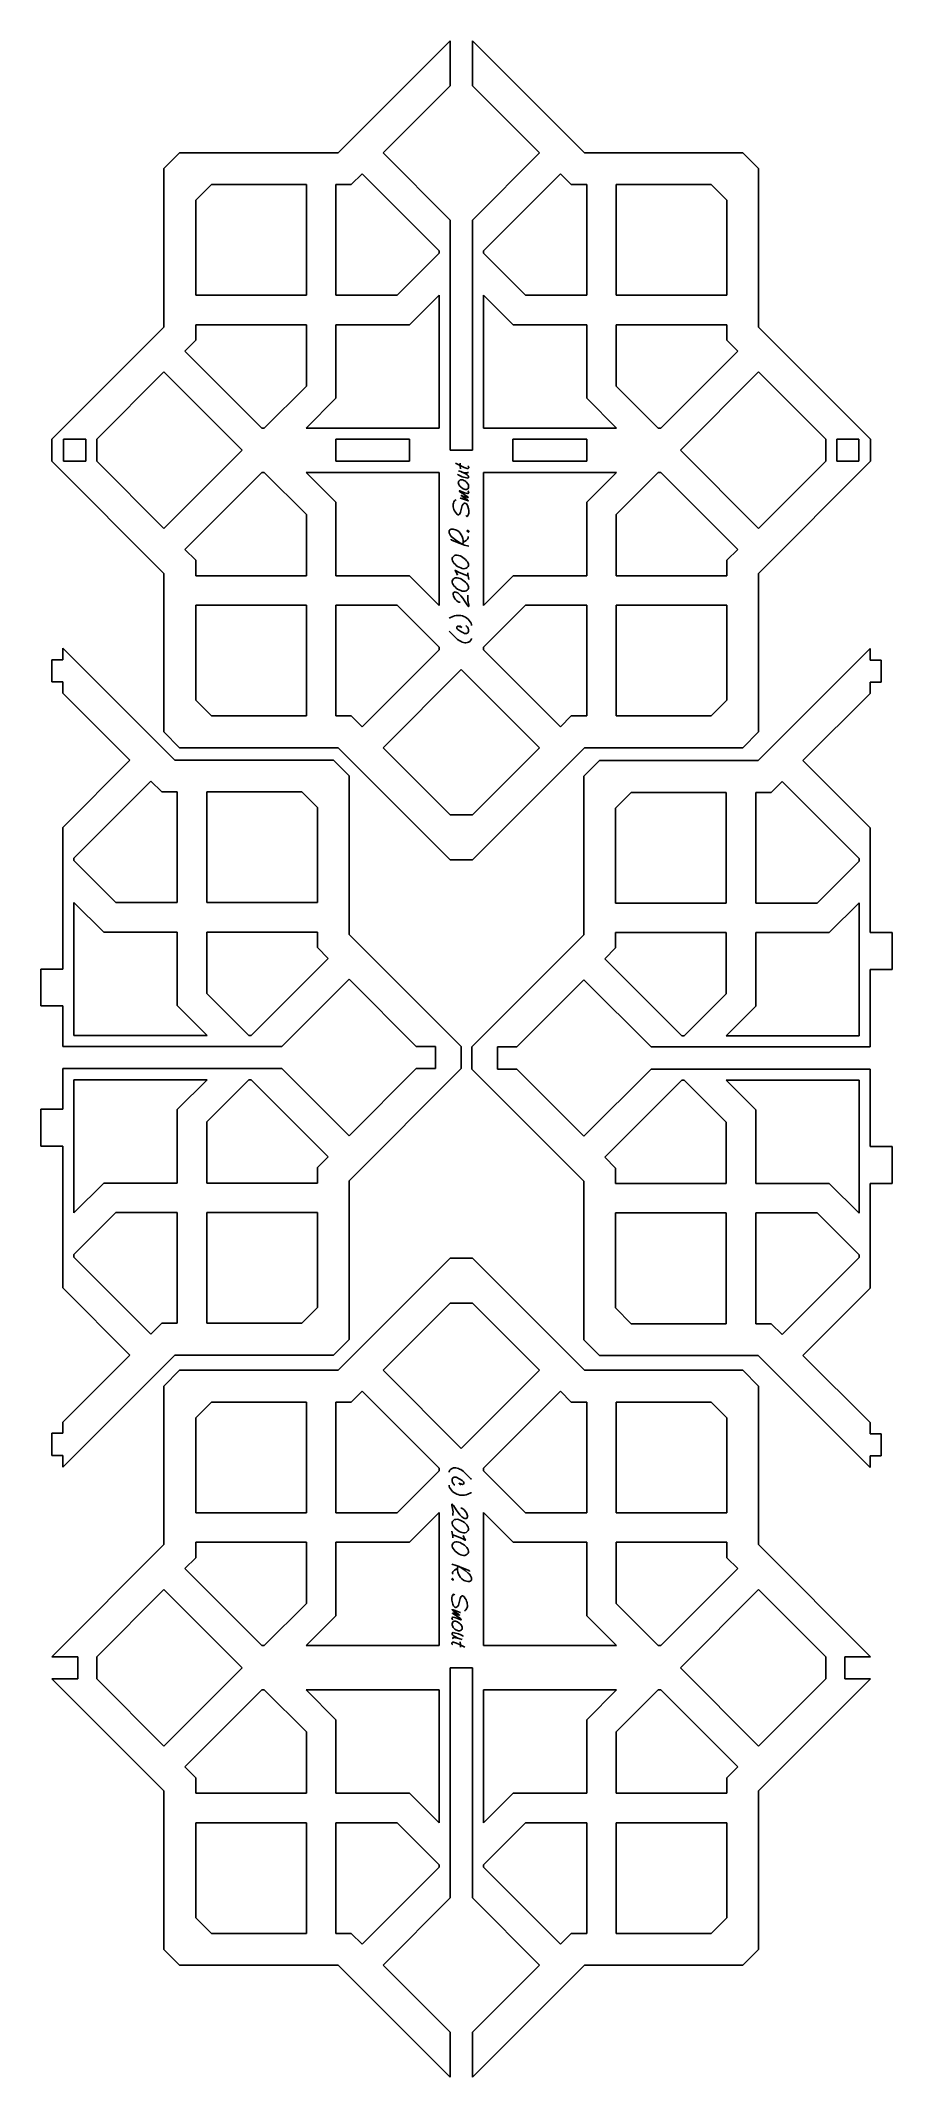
# Model space of a CAD drawing. Extents: x 5 to 121, y 21 to 297.
import ezdxf

# ---------------------------------------------------------------- set-up
doc = ezdxf.new("R2010")
doc.units = 0
doc.header["$LTSCALE"] = 10
doc.layers.get('0').update_dxf_attribs({"linetype": 'CONTINUOUS'})
doc.layers.add('Layer_1', color=7, linetype='CONTINUOUS')

msp = doc.modelspace()

# ---------------------------------------------------------------- linework, layer by layer
at = {"color": 7, "linetype": 'CONTINUOUS'}
for p, q in [((45.76, 282), (60.95, 297.19)), ((60.95, 291.1), (60.95, 297.19)), ((63.95, 291.1), (63.95, 297.19)), ((63.95, 297.19), (79.15, 282)), ((51.85, 282), (60.95, 291.1)), ((63.95, 291.1), (73.06, 282)), ((22.15, 279.87), (24.27, 282)), ((24.27, 282), (45.76, 282)), ((51.85, 282), (60.95, 272.89)), ((63.95, 272.89), (73.06, 282)), ((79.15, 282), (100.64, 282)), ((100.64, 282), (102.76, 279.87)), ((22.15, 258.38), (22.15, 279.87)), ((47.54, 277.69), (49.02, 279.17)), ((49.02, 279.17), (59.45, 268.73)), ((65.45, 268.73), (75.89, 279.17)), ((75.89, 279.17), (77.36, 277.69)), ((102.76, 258.38), (102.76, 279.87)), ((26.45, 275.57), (28.57, 277.69)), ((28.57, 277.69), (41.45, 277.69)), ((41.45, 262.69), (41.45, 277.69)), ((45.45, 277.69), (47.54, 277.69)), ((45.45, 262.69), (45.45, 277.69)), ((77.36, 277.69), (79.45, 277.69)), ((79.45, 262.69), (79.45, 277.69)), ((83.45, 277.69), (96.33, 277.69)), ((83.45, 262.69), (83.45, 277.69)), ((96.33, 277.69), (98.45, 275.57)), ((26.45, 262.69), (26.45, 275.57)), ((98.45, 262.69), (98.45, 275.57)), ((60.95, 241.69), (60.95, 272.89)), ((63.95, 241.69), (63.95, 272.89)), ((53.75, 262.69), (59.45, 268.39)), ((59.45, 268.39), (59.45, 268.73)), ((65.45, 268.39), (65.45, 268.73)), ((65.45, 268.39), (71.15, 262.69)), ((26.45, 262.69), (41.45, 262.69)), ((45.45, 262.69), (53.75, 262.69)), ((55.41, 258.69), (59.45, 262.73)), ((59.45, 244.69), (59.45, 262.73)), ((65.45, 244.69), (65.45, 262.73)), ((65.45, 262.73), (69.49, 258.69)), ((71.15, 262.69), (79.45, 262.69)), ((83.45, 262.69), (98.45, 262.69)), ((6.95, 243.19), (22.15, 258.38)), ((26.45, 256.6), (26.45, 258.69)), ((26.45, 258.69), (41.45, 258.69)), ((41.45, 250.39), (41.45, 258.69)), ((45.45, 258.69), (55.41, 258.69)), ((45.45, 248.73), (45.45, 258.69)), ((69.49, 258.69), (79.45, 258.69)), ((79.45, 248.73), (79.45, 258.69)), ((83.45, 250.39), (83.45, 258.69)), ((83.45, 258.69), (98.45, 258.69)), ((98.45, 256.6), (98.45, 258.69)), ((102.76, 258.38), (117.95, 243.19)), ((24.98, 255.12), (26.45, 256.6)), ((24.98, 255.12), (35.41, 244.69)), ((89.49, 244.69), (99.93, 255.12)), ((98.45, 256.6), (99.93, 255.12)), ((13.04, 243.19), (22.15, 252.3)), ((22.15, 252.3), (32.75, 241.69)), ((92.15, 241.69), (102.76, 252.3)), ((102.76, 252.3), (111.86, 243.19)), ((35.75, 244.69), (41.45, 250.39)), ((41.41, 244.69), (45.45, 248.73)), ((79.45, 248.73), (83.49, 244.69)), ((83.45, 250.39), (89.15, 244.69)), ((6.95, 240.19), (6.95, 243.19)), ((8.54, 240.19), (8.54, 243.19)), ((8.54, 243.19), (11.54, 243.19)), ((11.54, 240.19), (11.54, 243.19)), ((13.04, 240.19), (13.04, 243.19)), ((35.41, 244.69), (35.75, 244.69)), ((41.41, 244.69), (59.45, 244.69)), ((45.45, 243.19), (55.45, 243.19)), ((45.45, 240.19), (45.45, 243.19)), ((55.45, 240.19), (55.45, 243.19)), ((65.45, 244.69), (83.49, 244.69)), ((69.45, 243.19), (79.45, 243.19)), ((69.45, 240.19), (69.45, 243.19)), ((79.45, 240.19), (79.45, 243.19)), ((89.15, 244.69), (89.49, 244.69)), ((111.86, 240.19), (111.86, 243.19)), ((113.36, 243.19), (116.36, 243.19)), ((113.36, 240.19), (113.36, 243.19)), ((116.36, 240.19), (116.36, 243.19)), ((117.95, 240.19), (117.95, 243.19)), ((6.95, 240.19), (22.15, 225)), ((8.54, 240.19), (11.54, 240.19)), ((13.04, 240.19), (22.15, 231.08)), ((22.15, 231.08), (32.75, 241.69)), ((45.45, 240.19), (55.45, 240.19)), ((60.95, 241.69), (63.95, 241.69)), ((69.45, 240.19), (79.45, 240.19)), ((92.15, 241.69), (102.76, 231.08)), ((102.76, 225), (117.95, 240.19)), ((102.76, 231.08), (111.86, 240.19)), ((113.36, 240.19), (116.36, 240.19)), ((24.98, 228.25), (35.41, 238.69)), ((35.41, 238.69), (35.75, 238.69)), ((35.75, 238.69), (41.45, 232.99)), ((41.41, 238.69), (59.45, 238.69)), ((41.41, 238.69), (45.45, 234.65)), ((59.45, 220.65), (59.45, 238.69)), ((65.45, 238.69), (83.49, 238.69)), ((65.45, 220.65), (65.45, 238.69)), ((79.45, 234.65), (83.49, 238.69)), ((83.45, 232.99), (89.15, 238.69)), ((89.15, 238.69), (89.49, 238.69)), ((89.49, 238.69), (99.93, 228.25)), ((45.45, 224.69), (45.45, 234.65)), ((79.45, 224.69), (79.45, 234.65)), ((41.45, 224.69), (41.45, 232.99)), ((83.45, 224.69), (83.45, 232.99)), ((24.98, 228.25), (26.45, 226.78)), ((26.45, 224.69), (26.45, 226.78)), ((98.45, 226.78), (99.93, 228.25)), ((98.45, 224.69), (98.45, 226.78)), ((22.15, 203.51), (22.15, 225)), ((26.45, 224.69), (41.45, 224.69)), ((45.45, 224.69), (55.41, 224.69)), ((55.41, 224.69), (59.45, 220.65)), ((65.45, 220.65), (69.49, 224.69)), ((69.49, 224.69), (79.45, 224.69)), ((83.45, 224.69), (98.45, 224.69)), ((102.76, 203.51), (102.76, 225)), ((26.45, 220.69), (41.45, 220.69)), ((26.45, 207.81), (26.45, 220.69)), ((41.45, 205.69), (41.45, 220.69)), ((45.45, 220.69), (53.75, 220.69)), ((45.45, 205.69), (45.45, 220.69)), ((53.75, 220.69), (59.45, 214.99)), ((65.45, 214.99), (71.15, 220.69)), ((71.15, 220.69), (79.45, 220.69)), ((79.45, 205.69), (79.45, 220.69)), ((83.45, 220.69), (98.45, 220.69)), ((83.45, 205.69), (83.45, 220.69)), ((98.45, 207.81), (98.45, 220.69)), ((6.94, 210.29), (6.94, 213.29)), ((8.44, 213.29), (6.94, 213.29)), ((8.44, 213.29), (8.44, 214.88)), ((23.63, 199.68), (8.44, 214.88)), ((49.02, 204.21), (59.45, 214.65)), ((59.45, 214.65), (59.45, 214.99)), ((65.45, 214.65), (65.45, 214.99)), ((65.45, 214.65), (75.89, 204.21)), ((102.69, 199.63), (117.88, 214.82)), ((117.88, 213.24), (117.88, 214.82)), ((119.38, 213.24), (117.88, 213.24)), ((119.38, 210.24), (119.38, 213.24)), ((8.44, 210.29), (6.94, 210.29)), ((8.44, 208.79), (8.44, 210.29)), ((51.85, 201.38), (62.45, 211.99)), ((62.45, 211.99), (73.06, 201.38)), ((119.38, 210.24), (117.88, 210.24)), ((117.88, 208.74), (117.88, 210.24)), ((17.54, 199.68), (8.44, 208.79)), ((26.45, 207.81), (28.57, 205.69)), ((96.33, 205.69), (98.45, 207.81)), ((108.77, 199.63), (117.88, 208.74)), ((28.57, 205.69), (41.45, 205.69)), ((45.45, 205.69), (47.54, 205.69)), ((47.54, 205.69), (49.02, 204.21)), ((75.89, 204.21), (77.36, 205.69)), ((77.36, 205.69), (79.45, 205.69)), ((83.45, 205.69), (96.33, 205.69)), ((22.15, 203.51), (24.27, 201.38)), ((100.64, 201.38), (102.76, 203.51)), ((8.44, 190.58), (17.54, 199.68)), ((45.12, 199.68), (23.63, 199.68)), ((24.27, 201.38), (45.76, 201.38)), ((47.24, 197.56), (45.12, 199.68)), ((45.76, 201.38), (60.95, 186.19)), ((51.85, 201.38), (60.95, 192.28)), ((63.95, 186.19), (79.15, 201.38)), ((63.95, 192.28), (73.06, 201.38)), ((79.08, 197.51), (81.2, 199.63)), ((79.15, 201.38), (100.64, 201.38)), ((102.69, 199.63), (81.2, 199.63)), ((117.88, 190.52), (108.77, 199.63)), ((9.94, 186.42), (20.37, 196.86)), ((21.85, 195.38), (20.37, 196.86)), ((47.24, 176.07), (47.24, 197.56)), ((79.08, 176.02), (79.08, 197.51)), ((104.47, 195.32), (105.95, 196.8)), ((116.38, 186.37), (105.95, 196.8)), ((23.94, 195.38), (21.85, 195.38)), ((23.94, 180.38), (23.94, 195.38)), ((40.82, 195.38), (27.94, 195.38)), ((27.94, 180.38), (27.94, 195.38)), ((42.94, 193.26), (40.82, 195.38)), ((42.94, 180.38), (42.94, 193.26)), ((83.38, 193.2), (85.5, 195.32)), ((83.38, 180.32), (83.38, 193.2)), ((98.38, 195.32), (85.5, 195.32)), ((98.38, 180.32), (98.38, 195.32)), ((104.47, 195.32), (102.38, 195.32)), ((102.38, 180.32), (102.38, 195.32)), ((8.44, 171.38), (8.44, 190.58)), ((60.95, 192.28), (63.95, 192.28)), ((9.94, 186.08), (9.94, 186.42)), ((15.64, 180.38), (9.94, 186.08)), ((60.95, 186.19), (63.95, 186.19)), ((110.68, 180.32), (116.38, 186.02)), ((116.38, 186.02), (116.38, 186.37)), ((13.98, 176.38), (9.94, 180.42)), ((9.94, 162.38), (9.94, 180.42)), ((23.94, 180.38), (15.64, 180.38)), ((42.94, 180.38), (27.94, 180.38)), ((98.38, 180.32), (83.38, 180.32)), ((110.68, 180.32), (102.38, 180.32)), ((112.34, 176.32), (116.38, 180.37)), ((116.38, 162.32), (116.38, 180.37)), ((23.94, 176.38), (13.98, 176.38)), ((23.94, 166.42), (23.94, 176.38)), ((42.94, 176.38), (27.94, 176.38)), ((27.94, 168.08), (27.94, 176.38)), ((42.94, 174.29), (42.94, 176.38)), ((44.41, 172.81), (42.94, 174.29)), ((62.44, 160.88), (47.24, 176.07)), ((63.88, 160.82), (79.08, 176.02)), ((81.9, 172.76), (83.38, 174.24)), ((98.38, 176.32), (83.38, 176.32)), ((83.38, 174.24), (83.38, 176.32)), ((98.38, 168.02), (98.38, 176.32)), ((112.34, 176.32), (102.38, 176.32)), ((102.38, 166.37), (102.38, 176.32)), ((120.88, 176.33), (117.88, 176.33)), ((120.88, 172.29), (120.88, 176.33)), ((120.88, 171.33), (120.88, 176.33)), ((5.44, 166.38), (5.44, 171.38)), ((8.44, 171.38), (5.44, 171.38)), ((33.98, 162.38), (44.41, 172.81)), ((92.34, 162.32), (81.9, 172.76)), ((120.88, 171.33), (117.88, 171.33)), ((38.14, 160.88), (47.24, 169.99)), ((56.35, 160.88), (47.24, 169.99)), ((69.97, 160.82), (79.08, 169.93)), ((88.18, 160.82), (79.08, 169.93)), ((8.44, 166.38), (5.44, 166.38)), ((27.98, 162.38), (23.94, 166.42)), ((33.64, 162.38), (27.94, 168.08)), ((92.68, 162.32), (98.38, 168.02)), ((98.34, 162.32), (102.38, 166.37)), ((38.14, 160.88), (8.44, 160.88)), ((27.98, 162.38), (9.94, 162.38)), ((33.98, 162.38), (33.64, 162.38)), ((58.94, 160.88), (56.35, 160.88)), ((58.94, 157.88), (58.94, 160.88)), ((62.44, 157.88), (62.44, 160.88)), ((63.88, 157.82), (63.88, 160.82)), ((69.97, 160.82), (67.38, 160.82)), ((67.38, 157.82), (67.38, 160.82)), ((117.88, 160.82), (88.18, 160.82)), ((92.68, 162.32), (92.34, 162.32)), ((116.38, 162.32), (98.34, 162.32)), ((38.14, 157.88), (8.44, 157.88)), ((47.24, 148.77), (38.14, 157.88)), ((47.24, 148.77), (56.35, 157.88)), ((47.24, 142.68), (62.44, 157.88)), ((58.94, 157.88), (56.35, 157.88)), ((79.08, 142.63), (63.88, 157.82)), ((69.97, 157.82), (67.38, 157.82)), ((79.08, 148.72), (69.97, 157.82)), ((79.08, 148.72), (88.18, 157.82)), ((117.88, 157.82), (88.18, 157.82)), ((27.98, 156.38), (9.94, 156.38)), ((9.94, 138.34), (9.94, 156.38)), ((23.94, 152.34), (27.98, 156.38)), ((27.94, 150.68), (33.64, 156.38)), ((33.98, 156.38), (33.64, 156.38)), ((44.41, 145.94), (33.98, 156.38)), ((81.9, 145.89), (92.34, 156.32)), ((92.68, 156.32), (92.34, 156.32)), ((98.38, 150.63), (92.68, 156.32)), ((116.38, 156.32), (98.34, 156.32)), ((102.38, 152.28), (98.34, 156.32)), ((116.38, 138.28), (116.38, 156.32)), ((5.44, 147.38), (5.44, 152.38)), ((8.44, 152.38), (5.44, 152.38)), ((23.94, 142.38), (23.94, 152.34)), ((102.38, 142.32), (102.38, 152.28)), ((27.94, 142.38), (27.94, 150.68)), ((98.38, 142.32), (98.38, 150.63)), ((8.44, 147.38), (5.44, 147.38)), ((8.44, 128.18), (8.44, 147.38)), ((120.88, 147.32), (117.88, 147.32)), ((120.88, 142.32), (120.88, 147.32)), ((42.94, 144.47), (44.41, 145.94)), ((42.94, 142.38), (42.94, 144.47)), ((83.38, 144.41), (81.9, 145.89)), ((83.38, 142.32), (83.38, 144.41)), ((9.94, 138.34), (13.98, 142.38)), ((23.94, 142.38), (13.98, 142.38)), ((42.94, 142.38), (27.94, 142.38)), ((47.24, 121.19), (47.24, 142.68)), ((79.08, 121.14), (79.08, 142.63)), ((98.38, 142.32), (83.38, 142.32)), ((112.34, 142.32), (102.38, 142.32)), ((116.38, 138.28), (112.34, 142.32)), ((120.88, 142.32), (117.88, 142.32)), ((9.94, 132.68), (15.64, 138.38)), ((23.94, 138.38), (15.64, 138.38)), ((23.94, 123.38), (23.94, 138.38)), ((42.94, 138.38), (27.94, 138.38)), ((27.94, 123.38), (27.94, 138.38)), ((42.94, 125.5), (42.94, 138.38)), ((98.38, 138.32), (83.38, 138.32)), ((83.38, 125.45), (83.38, 138.32)), ((98.38, 123.32), (98.38, 138.32)), ((110.68, 138.32), (102.38, 138.32)), ((102.38, 123.32), (102.38, 138.32)), ((116.38, 132.63), (110.68, 138.32)), ((9.94, 132.34), (9.94, 132.68)), ((116.38, 132.28), (116.38, 132.63)), ((20.37, 121.9), (9.94, 132.34)), ((45.76, 117), (60.95, 132.19)), ((60.95, 132.19), (63.95, 132.19)), ((63.95, 132.19), (79.15, 117)), ((105.95, 121.85), (116.38, 132.28)), ((17.54, 119.07), (8.44, 128.18)), ((108.77, 119.02), (117.88, 128.13)), ((40.82, 123.38), (42.94, 125.5)), ((51.85, 117), (60.95, 126.1)), ((60.95, 126.1), (63.95, 126.1)), ((63.95, 126.1), (73.06, 117)), ((85.5, 123.32), (83.38, 125.45)), ((20.37, 121.9), (21.85, 123.38)), ((23.94, 123.38), (21.85, 123.38)), ((40.82, 123.38), (27.94, 123.38)), ((98.38, 123.32), (85.5, 123.32)), ((104.47, 123.32), (102.38, 123.32)), ((105.95, 121.85), (104.47, 123.32)), ((8.44, 103.88), (23.63, 119.07)), ((8.44, 109.97), (17.54, 119.07)), ((45.12, 119.07), (23.63, 119.07)), ((45.12, 119.07), (47.24, 121.19)), ((81.2, 119.02), (79.08, 121.14)), ((102.69, 119.02), (81.2, 119.02)), ((117.88, 103.82), (102.69, 119.02)), ((117.88, 109.91), (108.77, 119.02)), ((22.15, 114.87), (24.27, 117)), ((24.27, 117), (45.76, 117)), ((51.85, 117), (62.45, 106.39)), ((62.45, 106.39), (73.06, 117)), ((79.15, 117), (100.64, 117)), ((100.64, 117), (102.76, 114.87)), ((22.15, 93.38), (22.15, 114.87)), ((47.54, 112.69), (49.02, 114.17)), ((49.02, 114.17), (59.45, 103.73)), ((65.45, 103.73), (75.89, 114.17)), ((75.89, 114.17), (77.36, 112.69)), ((102.76, 93.38), (102.76, 114.87)), ((26.45, 110.57), (28.57, 112.69)), ((26.45, 97.69), (26.45, 110.57)), ((28.57, 112.69), (41.45, 112.69)), ((41.45, 97.69), (41.45, 112.69)), ((45.45, 112.69), (47.54, 112.69)), ((45.45, 97.69), (45.45, 112.69)), ((77.36, 112.69), (79.45, 112.69)), ((79.45, 97.69), (79.45, 112.69)), ((83.45, 112.69), (96.33, 112.69)), ((83.45, 97.69), (83.45, 112.69)), ((96.33, 112.69), (98.45, 110.57)), ((98.45, 97.69), (98.45, 110.57)), ((6.94, 105.47), (6.94, 108.47)), ((8.44, 108.47), (6.94, 108.47)), ((8.44, 108.47), (8.44, 109.97)), ((117.88, 108.41), (117.88, 109.91)), ((119.38, 108.41), (117.88, 108.41)), ((119.38, 105.41), (119.38, 108.41)), ((8.44, 105.47), (6.94, 105.47)), ((8.44, 103.88), (8.44, 105.47)), ((119.38, 105.41), (117.88, 105.41)), ((117.88, 103.82), (117.88, 105.41)), ((53.75, 97.69), (59.45, 103.39)), ((59.45, 103.39), (59.45, 103.73)), ((65.45, 103.39), (65.45, 103.73)), ((65.45, 103.39), (71.15, 97.69)), ((26.45, 97.69), (41.45, 97.69)), ((45.45, 97.69), (53.75, 97.69)), ((55.41, 93.69), (59.45, 97.73)), ((59.45, 79.69), (59.45, 97.73)), ((65.45, 97.73), (69.49, 93.69)), ((65.45, 79.69), (65.45, 97.73)), ((71.15, 97.69), (79.45, 97.69)), ((83.45, 97.69), (98.45, 97.69)), ((6.95, 78.19), (22.15, 93.38)), ((24.98, 90.12), (26.45, 91.6)), ((26.45, 93.69), (41.45, 93.69)), ((26.45, 91.6), (26.45, 93.69)), ((41.45, 85.39), (41.45, 93.69)), ((45.45, 93.69), (55.41, 93.69)), ((45.45, 83.73), (45.45, 93.69)), ((69.49, 93.69), (79.45, 93.69)), ((79.45, 83.73), (79.45, 93.69)), ((83.45, 93.69), (98.45, 93.69)), ((83.45, 85.39), (83.45, 93.69)), ((98.45, 91.6), (98.45, 93.69)), ((98.45, 91.6), (99.93, 90.12)), ((102.76, 93.38), (117.95, 78.19)), ((24.98, 90.12), (35.41, 79.69)), ((89.49, 79.69), (99.93, 90.12)), ((13.04, 78.19), (22.15, 87.3)), ((22.15, 87.3), (32.75, 76.69)), ((92.15, 76.69), (102.76, 87.3)), ((102.76, 87.3), (111.86, 78.19)), ((35.75, 79.69), (41.45, 85.39)), ((41.41, 79.69), (45.45, 83.73)), ((79.45, 83.73), (83.49, 79.69)), ((83.45, 85.39), (89.15, 79.69)), ((6.95, 78.19), (10.45, 78.19)), ((10.45, 75.19), (10.45, 78.19)), ((13.04, 75.19), (13.04, 78.19)), ((35.41, 79.69), (35.75, 79.69)), ((41.41, 79.69), (59.45, 79.69)), ((65.45, 79.69), (83.49, 79.69)), ((89.15, 79.69), (89.49, 79.69)), ((111.86, 75.19), (111.86, 78.19)), ((114.45, 78.19), (117.95, 78.19)), ((114.45, 75.19), (114.45, 78.19)), ((6.95, 75.19), (22.15, 60)), ((6.95, 75.19), (10.45, 75.19)), ((13.04, 75.19), (22.15, 66.08)), ((22.15, 66.08), (32.75, 76.69)), ((60.95, 76.69), (63.95, 76.69)), ((60.95, 45.49), (60.95, 76.69)), ((63.95, 45.49), (63.95, 76.69)), ((92.15, 76.69), (102.76, 66.08)), ((102.76, 60), (117.95, 75.19)), ((102.76, 66.08), (111.86, 75.19)), ((114.45, 75.19), (117.95, 75.19)), ((24.98, 63.25), (35.41, 73.69)), ((35.41, 73.69), (35.75, 73.69)), ((35.75, 73.69), (41.45, 67.99)), ((41.41, 73.69), (59.45, 73.69)), ((41.41, 73.69), (45.45, 69.65)), ((59.45, 55.65), (59.45, 73.69)), ((65.45, 73.69), (83.49, 73.69)), ((65.45, 55.65), (65.45, 73.69)), ((79.45, 69.65), (83.49, 73.69)), ((83.45, 67.99), (89.15, 73.69)), ((89.15, 73.69), (89.49, 73.69)), ((89.49, 73.69), (99.93, 63.25)), ((45.45, 59.69), (45.45, 69.65)), ((79.45, 59.69), (79.45, 69.65)), ((41.45, 59.69), (41.45, 67.99)), ((83.45, 59.69), (83.45, 67.99)), ((24.98, 63.25), (26.45, 61.78)), ((26.45, 59.69), (26.45, 61.78)), ((98.45, 61.78), (99.93, 63.25)), ((98.45, 59.69), (98.45, 61.78)), ((22.15, 38.51), (22.15, 60)), ((26.45, 59.69), (41.45, 59.69)), ((45.45, 59.69), (55.41, 59.69)), ((55.41, 59.69), (59.45, 55.65)), ((65.45, 55.65), (69.49, 59.69)), ((69.49, 59.69), (79.45, 59.69)), ((83.45, 59.69), (98.45, 59.69)), ((102.76, 38.51), (102.76, 60)), ((26.45, 55.69), (41.45, 55.69)), ((26.45, 42.81), (26.45, 55.69)), ((41.45, 40.69), (41.45, 55.69)), ((45.45, 40.69), (45.45, 55.69)), ((45.45, 55.69), (53.75, 55.69)), ((53.75, 55.69), (59.45, 49.99)), ((65.45, 49.99), (71.15, 55.69)), ((71.15, 55.69), (79.45, 55.69)), ((79.45, 40.69), (79.45, 55.69)), ((83.45, 55.69), (98.45, 55.69)), ((83.45, 40.69), (83.45, 55.69)), ((98.45, 42.81), (98.45, 55.69)), ((59.45, 49.65), (59.45, 49.99)), ((65.45, 49.65), (65.45, 49.99)), ((49.02, 39.21), (59.45, 49.65)), ((65.45, 49.65), (75.89, 39.21)), ((51.85, 36.38), (60.95, 45.49)), ((63.95, 45.49), (73.06, 36.38)), ((26.45, 42.81), (28.57, 40.69)), ((96.33, 40.69), (98.45, 42.81)), ((28.57, 40.69), (41.45, 40.69)), ((45.45, 40.69), (47.54, 40.69)), ((47.54, 40.69), (49.02, 39.21)), ((75.89, 39.21), (77.36, 40.69)), ((77.36, 40.69), (79.45, 40.69)), ((83.45, 40.69), (96.33, 40.69)), ((22.15, 38.51), (24.27, 36.38)), ((24.27, 36.38), (45.76, 36.38)), ((45.76, 36.38), (60.95, 21.19)), ((51.85, 36.38), (60.95, 27.28)), ((63.95, 21.19), (79.15, 36.38)), ((63.95, 27.28), (73.06, 36.38)), ((79.15, 36.38), (100.64, 36.38)), ((100.64, 36.38), (102.76, 38.51)), ((60.95, 21.19), (60.95, 27.28)), ((63.95, 21.19), (63.95, 27.28))]:
    msp.add_line(p, q, dxfattribs=at)
at = {"layer": 'Layer_1', "color": 7, "linetype": 'CONTINUOUS'}
for p, q in [((117.88, 190.52), (117.88, 176.33)), ((117.88, 171.33), (117.88, 160.82)), ((8.44, 166.38), (8.44, 160.88)), ((8.44, 157.88), (8.44, 152.38)), ((117.88, 157.82), (117.88, 147.32)), ((117.88, 142.32), (117.88, 128.13))]:
    msp.add_line(p, q, dxfattribs=at)
at = {"layer": 'Layer_1', "color": 1, "linetype": 'CONTINUOUS', "flags": 128}
for points in [[(61.69, 239.92), (62.46, 239.54), (62.85, 239.37), (63.26, 239.23), (63.34, 239.22), (63.4, 239.23), (63.44, 239.27), (63.46, 239.32), (63.47, 239.38), (63.45, 239.44), (63.42, 239.5), (63.36, 239.56)], [(61.95, 238.45), (62.01, 238.37), (62.28, 238.22), (62.57, 238.11), (63.17, 237.95), (63.32, 237.92), (63.4, 237.94), (63.45, 237.99), (63.45, 238.07), (63.42, 238.15), (63.37, 238.23), (63.31, 238.31), (63.23, 238.37), (62.96, 238.53), (62.67, 238.67), (62.38, 238.79), (62.07, 238.88)], [(62.33, 239.18), (62.29, 239.55), (62.28, 239.92)], [(62.48, 238.74), (62.73, 238.67), (62.97, 238.63), (63.33, 238.61), (63.35, 238.62), (63.35, 238.67), (63.31, 238.76)], [(63.09, 232.84), (63.14, 232.77), (63.19, 232.73), (63.23, 232.71), (63.26, 232.73), (63.36, 232.86), (63.42, 233.01), (63.46, 233.17), (63.47, 233.35), (63.46, 233.54), (63.44, 233.73), (63.35, 234.08), (63.3, 234.19), (63.23, 234.31), (63.15, 234.41), (63.05, 234.49), (62.94, 234.52), (62.88, 234.51), (62.82, 234.49), (62.77, 234.45), (62.71, 234.38), (62.59, 234.19), (62.53, 234.03), (62.48, 233.85), (62.39, 233.48), (62.35, 233.3), (62.29, 233.15), (62.21, 233.04), (62.12, 232.96), (62.03, 232.95), (61.95, 232.97), (61.87, 233.03), (61.79, 233.11), (61.65, 233.3), (61.53, 233.5), (61.46, 233.67), (61.41, 233.84), (61.37, 234.01), (61.36, 234.19), (61.37, 234.37), (61.4, 234.54), (61.46, 234.7), (61.55, 234.84), (61.64, 234.92), (61.75, 234.97)], [(62.29, 235.22), (62.36, 235.21), (63.02, 234.96), (63.31, 234.86), (63.39, 234.84), (63.43, 234.85), (63.4, 234.89), (63.28, 234.97), (62.93, 235.19), (62.58, 235.42), (62.47, 235.51), (62.45, 235.54), (62.44, 235.56), (62.49, 235.56), (62.59, 235.53), (62.89, 235.42), (63.2, 235.32), (63.31, 235.29), (63.37, 235.3), (63.37, 235.32), (63.34, 235.36), (63.2, 235.45), (62.78, 235.72), (62.35, 235.99), (62.22, 236.09), (62.19, 236.14), (62.18, 236.17), (62.2, 236.18), (62.24, 236.18), (62.36, 236.15), (62.71, 236), (62.91, 235.92), (63.11, 235.86), (63.28, 235.84), (63.36, 235.85), (63.42, 235.88), (63.44, 235.9), (63.46, 235.94), (63.44, 236.04), (63.4, 236.14), (63.34, 236.19)], [(61.08, 229.64), (61.1, 229.57), (61.15, 229.52), (61.72, 229.28), (62.29, 229.05), (62.87, 228.84), (63.47, 228.67)], [(62.7, 229.22), (62.91, 229.34), (63.11, 229.48), (63.28, 229.63), (63.35, 229.71), (63.39, 229.8), (63.4, 229.85), (63.39, 229.9), (63.32, 229.99)], [(61.96, 224.77), (61.86, 225), (61.75, 225.19), (61.66, 225.32), (61.62, 225.4), (61.66, 225.39), (61.75, 225.35), (62.08, 225.18), (62.62, 224.93), (62.97, 224.81), (63.36, 224.68)], [(63.49, 224.19), (63.42, 224.42), (63.37, 224.65), (63.34, 224.87), (63.33, 225.09)], [(62.28, 221.08), (62.14, 221.09), (62.08, 221.1), (62.03, 221.13), (61.81, 221.31), (61.63, 221.5), (61.48, 221.72), (61.38, 221.96), (61.34, 222.12), (61.34, 222.25), (61.37, 222.35), (61.43, 222.42), (61.52, 222.47), (61.61, 222.48), (61.72, 222.47), (61.83, 222.43), (61.97, 222.35), (62.11, 222.24), (62.38, 221.96), (62.64, 221.64), (62.87, 221.29), (63.25, 220.72), (63.38, 220.56), (63.43, 220.53), (63.46, 220.53), (63.48, 220.59), (63.46, 220.72), (63.38, 221.11), (63.34, 221.34), (63.32, 221.58), (63.32, 221.82), (63.36, 222.04)], [(60.81, 219.03), (60.85, 219), (60.88, 219), (61.32, 219.18), (61.54, 219.25), (61.76, 219.29), (61.97, 219.31), (62.18, 219.31), (62.39, 219.29), (62.6, 219.23), (62.81, 219.16), (63.01, 219.06), (63.2, 218.93), (63.38, 218.79), (63.53, 218.63), (63.67, 218.45), (63.77, 218.26), (63.84, 218.06), (63.84, 218), (63.83, 217.95)], [(60.8, 217.15), (60.91, 217.09), (61.39, 216.57), (61.66, 216.3), (61.95, 216.06), (62.26, 215.85), (62.42, 215.76), (62.59, 215.69), (62.75, 215.64), (62.92, 215.61), (63.09, 215.6), (63.26, 215.62), (63.45, 215.68), (63.62, 215.78), (63.76, 215.93), (63.81, 216.02), (63.84, 216.11), (63.84, 216.15), (63.83, 216.19)], [(62.53, 217.67), (62.28, 217.77), (62.15, 217.82), (62.02, 217.84), (61.94, 217.84), (61.88, 217.8), (61.85, 217.75), (61.85, 217.67), (61.87, 217.59), (61.91, 217.5), (61.99, 217.41), (62.1, 217.32), (62.39, 217.12), (62.56, 217.02), (62.73, 216.94), (62.89, 216.87), (63.05, 216.85), (63.2, 216.87), (63.26, 216.9), (63.32, 216.94), (63.39, 217.02), (63.42, 217.12), (63.44, 217.22), (63.43, 217.34), (63.37, 217.57), (63.27, 217.77), (63.18, 217.86), (63.13, 217.89), (63.07, 217.91)], [(62.53, 217.67), (62.42, 217.76), (62.32, 217.84), (62.22, 217.9)], [(63.84, 102.23), (63.74, 102.3), (63.26, 102.81), (62.99, 103.08), (62.69, 103.33), (62.38, 103.54), (62.22, 103.62), (62.06, 103.69), (61.89, 103.74), (61.73, 103.77), (61.56, 103.78), (61.39, 103.77), (61.2, 103.71), (61.03, 103.6), (60.89, 103.45), (60.84, 103.37), (60.81, 103.28), (60.8, 103.23), (60.82, 103.19)], [(62.12, 101.72), (62.37, 101.61), (62.49, 101.57), (62.62, 101.54), (62.7, 101.55), (62.76, 101.58), (62.79, 101.64), (62.8, 101.71), (62.78, 101.79), (62.73, 101.88), (62.66, 101.97), (62.55, 102.06), (62.25, 102.26), (62.09, 102.36), (61.92, 102.45), (61.76, 102.51), (61.6, 102.54), (61.45, 102.52), (61.38, 102.49), (61.32, 102.44), (61.26, 102.36), (61.22, 102.27), (61.21, 102.16), (61.22, 102.04), (61.28, 101.81), (61.38, 101.61), (61.46, 101.52), (61.52, 101.49), (61.57, 101.48)], [(63.83, 100.35), (63.8, 100.38), (63.76, 100.38), (63.32, 100.2), (63.1, 100.14), (62.89, 100.09), (62.67, 100.07), (62.46, 100.07), (62.25, 100.1), (62.04, 100.15), (61.84, 100.23), (61.64, 100.33), (61.45, 100.45), (61.27, 100.59), (61.11, 100.75), (60.98, 100.93), (60.87, 101.12), (60.81, 101.32), (60.8, 101.38), (60.82, 101.44)], [(62.12, 101.72), (62.23, 101.62), (62.32, 101.55), (62.43, 101.49)], [(62.37, 98.3), (62.5, 98.3), (62.56, 98.28), (62.62, 98.26), (62.83, 98.08), (63.02, 97.88), (63.16, 97.67), (63.27, 97.43), (63.31, 97.26), (63.31, 97.13), (63.27, 97.03), (63.21, 96.96), (63.13, 96.92), (63.03, 96.9), (62.93, 96.91), (62.82, 96.95), (62.68, 97.03), (62.54, 97.14), (62.27, 97.42), (62.01, 97.75), (61.77, 98.09), (61.39, 98.66), (61.26, 98.83), (61.22, 98.86), (61.18, 98.85), (61.17, 98.79), (61.19, 98.66), (61.26, 98.28), (61.3, 98.04), (61.33, 97.8), (61.32, 97.56), (61.29, 97.34)], [(61.15, 95.19), (61.22, 94.96), (61.27, 94.74), (61.31, 94.51), (61.32, 94.29)], [(62.69, 94.62), (62.79, 94.38), (62.9, 94.19), (62.99, 94.06), (63.02, 93.98), (62.99, 93.99), (62.9, 94.03), (62.56, 94.21), (62.02, 94.45), (61.68, 94.58), (61.28, 94.7)], [(63.57, 89.74), (63.55, 89.82), (63.49, 89.86), (62.92, 90.11), (62.35, 90.33), (61.78, 90.54), (61.18, 90.72)], [(61.94, 90.16), (61.74, 90.04), (61.53, 89.91), (61.36, 89.75), (61.3, 89.67), (61.25, 89.58), (61.25, 89.53), (61.26, 89.48), (61.33, 89.39)], [(61.55, 86.54), (61.5, 86.61), (61.46, 86.66), (61.42, 86.67), (61.38, 86.65), (61.29, 86.53), (61.22, 86.38), (61.19, 86.21), (61.17, 86.03), (61.18, 85.84), (61.21, 85.65), (61.3, 85.31), (61.35, 85.19), (61.41, 85.08), (61.5, 84.97), (61.6, 84.9), (61.71, 84.87), (61.76, 84.87), (61.82, 84.9), (61.88, 84.94), (61.94, 85), (62.06, 85.19), (62.12, 85.35), (62.17, 85.53), (62.25, 85.9), (62.3, 86.08), (62.36, 86.23), (62.43, 86.35), (62.53, 86.42), (62.61, 86.44), (62.7, 86.41), (62.78, 86.36), (62.86, 86.28), (63, 86.08), (63.11, 85.88), (63.18, 85.72), (63.24, 85.55), (63.27, 85.37), (63.28, 85.19), (63.28, 85.01), (63.24, 84.85), (63.18, 84.69), (63.09, 84.55), (63, 84.46), (62.89, 84.41)], [(62.36, 84.16), (62.28, 84.17), (61.62, 84.43), (61.34, 84.52), (61.25, 84.54), (61.21, 84.54), (61.25, 84.49), (61.36, 84.41), (61.71, 84.19), (62.06, 83.96), (62.17, 83.88), (62.2, 83.85), (62.2, 83.82), (62.16, 83.82), (62.05, 83.85), (61.75, 83.96), (61.44, 84.07), (61.33, 84.09), (61.28, 84.08), (61.28, 84.06), (61.31, 84.03), (61.44, 83.93), (61.87, 83.67), (62.29, 83.4), (62.43, 83.29), (62.46, 83.25), (62.46, 83.22), (62.44, 83.2), (62.4, 83.2), (62.29, 83.24), (61.93, 83.38), (61.73, 83.46), (61.54, 83.52), (61.36, 83.54), (61.29, 83.53), (61.23, 83.51), (61.2, 83.48), (61.19, 83.44), (61.2, 83.34), (61.25, 83.25), (61.3, 83.19)], [(62.95, 79.46), (62.19, 79.85), (61.8, 80.02), (61.39, 80.15), (61.31, 80.16), (61.25, 80.15), (61.21, 80.11), (61.18, 80.07), (61.18, 80.01), (61.19, 79.94), (61.23, 79.88), (61.29, 79.83)], [(62.69, 80.93), (62.64, 81.01), (62.37, 81.16), (62.08, 81.27), (61.47, 81.44), (61.33, 81.46), (61.24, 81.44), (61.2, 81.39), (61.2, 81.32), (61.22, 81.23), (61.27, 81.15), (61.34, 81.07), (61.41, 81.01), (61.69, 80.86), (61.97, 80.72), (62.27, 80.6), (62.58, 80.5)], [(62.16, 80.64), (61.91, 80.71), (61.68, 80.75), (61.32, 80.78), (61.3, 80.76), (61.3, 80.72), (61.33, 80.62)], [(62.32, 80.21), (62.36, 79.83), (62.36, 79.46)]]:
    msp.add_lwpolyline(points, dxfattribs=at)
for points in [[(62.13, 237.52), (62.07, 237.41), (62.05, 237.3), (62.07, 237.18), (62.11, 237.07), (62.17, 236.95), (62.25, 236.84), (62.36, 236.73), (62.47, 236.64), (62.71, 236.48), (62.84, 236.42), (62.96, 236.39), (63.07, 236.37), (63.18, 236.38), (63.27, 236.42), (63.33, 236.48), (63.41, 236.61), (63.44, 236.74), (63.44, 236.87), (63.41, 237), (63.35, 237.13), (63.27, 237.25), (63.18, 237.36), (63.06, 237.46), (62.94, 237.54), (62.81, 237.61), (62.68, 237.66), (62.55, 237.69), (62.43, 237.69), (62.31, 237.66), (62.21, 237.61), (62.13, 237.52)], [(62.58, 228.94), (62.67, 229.07), (62.7, 229.14), (62.72, 229.21), (62.71, 229.47), (62.66, 229.73), (62.58, 229.99), (62.45, 230.24), (62.3, 230.47), (62.11, 230.66), (61.9, 230.81), (61.79, 230.87), (61.67, 230.91), (61.49, 230.96), (61.33, 230.99), (61.19, 230.99), (61.08, 230.98), (60.99, 230.96), (60.92, 230.92), (60.87, 230.87), (60.83, 230.81), (60.81, 230.74), (60.8, 230.66), (60.83, 230.5), (60.89, 230.32), (60.99, 230.15), (61.1, 230), (61.25, 229.85), (61.66, 229.53), (62.13, 229.22), (62.58, 228.94)], [(63.44, 230.6), (63.46, 230.63), (63.46, 230.67), (63.42, 230.75), (63.36, 230.82), (63.32, 230.83), (63.29, 230.82), (63.27, 230.8), (63.27, 230.76), (63.31, 230.68), (63.38, 230.61), (63.41, 230.6), (63.44, 230.6)], [(61.25, 227.16), (61.2, 227.02), (61.2, 226.87), (61.25, 226.71), (61.34, 226.55), (61.46, 226.38), (61.61, 226.23), (61.78, 226.08), (61.96, 225.94), (62.16, 225.83), (62.37, 225.74), (62.57, 225.67), (62.77, 225.64), (62.95, 225.65), (63.12, 225.69), (63.26, 225.79), (63.37, 225.93), (63.42, 226.07), (63.42, 226.23), (63.37, 226.39), (63.29, 226.56), (63.17, 226.72), (63.03, 226.88), (62.86, 227.03), (62.67, 227.17), (62.48, 227.29), (62.28, 227.38), (62.08, 227.44), (61.88, 227.47), (61.69, 227.46), (61.52, 227.41), (61.38, 227.31), (61.25, 227.16)], [(61.25, 224.1), (61.2, 223.96), (61.2, 223.81), (61.25, 223.64), (61.34, 223.48), (61.46, 223.32), (61.61, 223.16), (61.78, 223.01), (61.96, 222.88), (62.16, 222.76), (62.37, 222.67), (62.57, 222.61), (62.77, 222.58), (62.95, 222.58), (63.12, 222.63), (63.26, 222.72), (63.37, 222.86), (63.42, 223.01), (63.42, 223.16), (63.37, 223.32), (63.29, 223.49), (63.17, 223.66), (63.03, 223.82), (62.86, 223.97), (62.67, 224.1), (62.48, 224.22), (62.28, 224.31), (62.08, 224.37), (61.88, 224.4), (61.69, 224.4), (61.52, 224.35), (61.38, 224.25), (61.25, 224.1)], [(63.39, 95.29), (63.44, 95.43), (63.44, 95.58), (63.4, 95.74), (63.31, 95.9), (63.19, 96.07), (63.04, 96.22), (62.87, 96.37), (62.68, 96.51), (62.48, 96.62), (62.28, 96.71), (62.08, 96.78), (61.88, 96.81), (61.7, 96.8), (61.53, 96.76), (61.39, 96.66), (61.27, 96.52), (61.23, 96.38), (61.23, 96.22), (61.27, 96.06), (61.36, 95.89), (61.47, 95.73), (61.62, 95.57), (61.79, 95.42), (61.97, 95.28), (62.17, 95.16), (62.37, 95.07), (62.57, 95.01), (62.77, 94.98), (62.95, 94.99), (63.12, 95.04), (63.27, 95.14), (63.39, 95.29)], [(63.39, 92.22), (63.44, 92.36), (63.44, 92.51), (63.4, 92.67), (63.31, 92.84), (63.19, 93), (63.04, 93.16), (62.87, 93.31), (62.68, 93.44), (62.48, 93.55), (62.28, 93.65), (62.08, 93.71), (61.88, 93.74), (61.7, 93.74), (61.53, 93.69), (61.39, 93.6), (61.27, 93.45), (61.23, 93.31), (61.23, 93.16), (61.27, 92.99), (61.36, 92.83), (61.47, 92.66), (61.62, 92.5), (61.79, 92.35), (61.97, 92.21), (62.17, 92.1), (62.37, 92), (62.57, 91.94), (62.77, 91.91), (62.95, 91.92), (63.12, 91.97), (63.27, 92.07), (63.39, 92.22)], [(61.2, 88.78), (61.19, 88.75), (61.19, 88.72), (61.22, 88.63), (61.29, 88.57), (61.32, 88.55), (61.35, 88.56), (61.37, 88.59), (61.37, 88.62), (61.33, 88.71), (61.27, 88.77), (61.23, 88.79), (61.2, 88.78)], [(62.07, 90.44), (61.97, 90.31), (61.94, 90.25), (61.93, 90.17), (61.93, 89.92), (61.98, 89.65), (62.07, 89.39), (62.19, 89.14), (62.35, 88.92), (62.53, 88.72), (62.74, 88.57), (62.86, 88.51), (62.97, 88.47), (63.16, 88.42), (63.32, 88.4), (63.45, 88.39), (63.56, 88.4), (63.65, 88.42), (63.73, 88.46), (63.78, 88.51), (63.82, 88.57), (63.84, 88.64), (63.84, 88.72), (63.82, 88.89), (63.75, 89.06), (63.66, 89.24), (63.55, 89.38), (63.39, 89.53), (62.98, 89.86), (62.52, 90.17), (62.07, 90.44)], [(62.52, 81.86), (62.57, 81.97), (62.59, 82.08), (62.58, 82.2), (62.54, 82.32), (62.47, 82.43), (62.39, 82.55), (62.29, 82.65), (62.18, 82.75), (61.93, 82.9), (61.81, 82.96), (61.69, 83), (61.57, 83.01), (61.47, 83), (61.38, 82.97), (61.31, 82.9), (61.24, 82.78), (61.2, 82.65), (61.21, 82.51), (61.24, 82.38), (61.29, 82.26), (61.37, 82.14), (61.47, 82.02), (61.58, 81.92), (61.7, 81.84), (61.83, 81.77), (61.96, 81.72), (62.09, 81.69), (62.22, 81.69), (62.33, 81.72), (62.43, 81.77), (62.52, 81.86)]]:
    msp.add_lwpolyline(points, close=True, dxfattribs=at)

doc.saveas('drawing.dxf')
